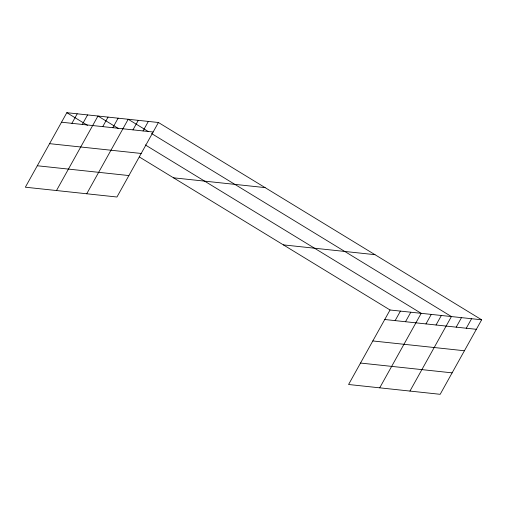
<?xml version="1.0" encoding="UTF-8"?>
<svg xmlns="http://www.w3.org/2000/svg" width="507" height="507" viewBox="0 0 507 507"><rect width="100%" height="100%" fill="white"/><g stroke="black" fill="none" stroke-linecap="round" stroke-linejoin="round"><path stroke-width="0.76" d="M158.425 122.504L66.823 112.693L25.35 187.203L116.952 197.008L158.425 122.504L481.65 319.797L440.177 394.307L348.575 384.496L390.048 309.992L481.65 319.797M71.905 123.321L77.203 113.809M82.286 124.437L87.584 114.918M56.492 190.537L97.965 116.027L118.632 128.645M102.744 126.623L108.042 117.111M112.82 127.701L118.118 118.188M86.722 193.775L128.195 119.265L148.196 131.471M132.973 129.862L138.272 120.343M143.05 130.939L148.348 121.42M395.13 320.614L400.429 311.102M405.511 321.73L410.809 312.211M379.718 387.83L421.19 313.326L145.3 144.92M425.969 323.916L431.267 314.403M436.045 324.993L441.344 315.481M409.948 391.068L451.42 316.558L151.53 133.506M456.199 327.154L461.497 317.636M466.275 328.232L471.573 318.713M61.524 122.212L153.127 132.016M49.585 143.658L141.193 153.463M173.483 177.805L265.091 187.609M37.29 165.757L128.892 175.561M283.381 244.881L374.984 254.685M384.75 319.505L476.352 329.309M372.81 340.951L464.418 350.755M360.515 363.05L452.117 372.854M66.823 112.693L87.489 125.311M139.488 157.05L390.048 309.992"/></g></svg>
